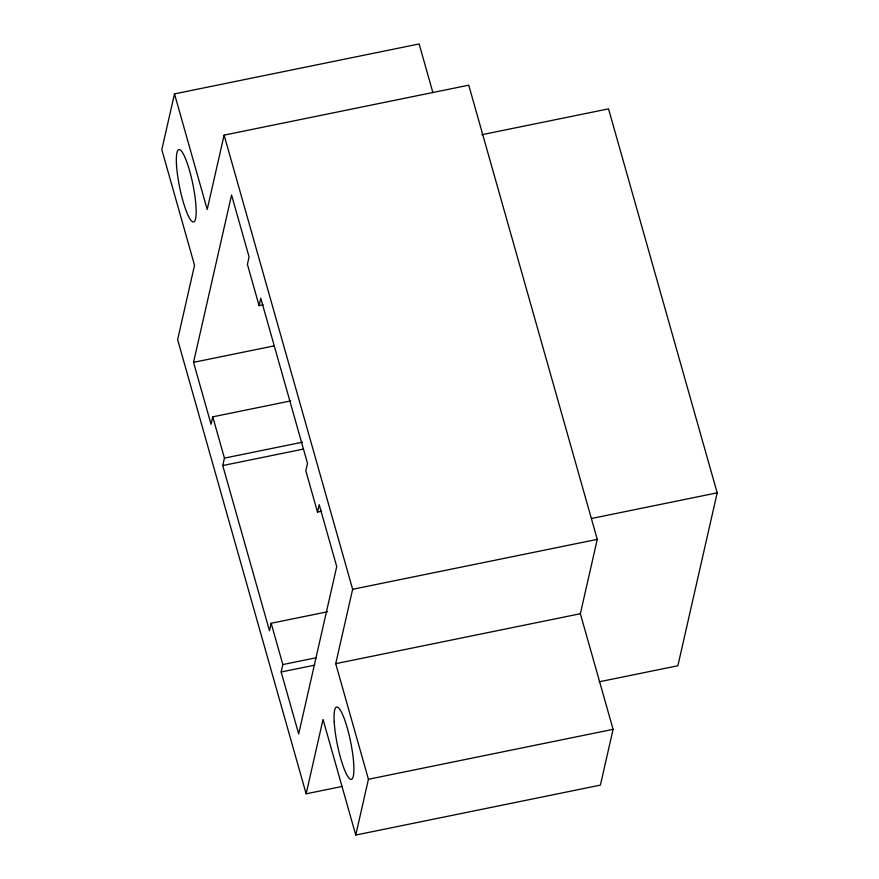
<?xml version="1.0" encoding="UTF-8"?>
<svg xmlns="http://www.w3.org/2000/svg" width="879" height="879" viewBox="0 0 879 879"><rect width="100%" height="100%" fill="white"/><g stroke="black" fill="none" stroke-linecap="round" stroke-linejoin="round"><path stroke-width="1.32" d="M432.886 92.559L419.129 43.95L174.492 93.888L161.813 149.661L194.534 265.271L177.624 339.635L306.145 793.814L342.436 786.397M306.145 793.814L323.043 719.44L355.764 835.05L600.401 785.112L613.081 729.339L580.36 613.729L597.27 539.365L468.749 85.186L224.112 135.124L207.202 209.488L174.492 93.888M290.663 400.923L212.751 416.833L211.059 424.26L193.534 362.335L231.562 195.006L249.087 256.932L247.406 264.37L259.085 305.661L263.118 304.837M327.592 611.751L271.171 623.266L269.479 630.704L222.739 465.551L224.431 458.113L212.751 416.833M259.085 305.661L260.777 298.223L307.507 463.376L305.815 470.814L317.506 512.105L321.538 511.281M317.506 512.105L319.198 504.667L336.723 566.603L298.684 733.932L281.159 671.995L282.851 664.557L271.171 623.266M355.764 835.05L368.433 779.277L335.723 663.667L352.633 589.293L224.112 135.124M481.758 134.729L608.532 108.853L717.187 492.833L677.885 665.744L599.159 681.807M193.534 362.335L274.138 345.876M224.431 458.113L302.354 442.214M222.739 465.551L303.343 449.103M591.754 518.434L717.187 492.833M352.633 589.293L597.27 539.365M282.851 664.557L316.44 657.701M281.159 671.995L314.748 665.139M335.723 663.667L580.36 613.729M368.433 779.277L613.081 729.339M334.207 722A36.951 6.79 78.5 0 0 350.391 779.212A36.951 6.79 78.5 0 0 347.37 728.295A36.951 6.79 78.5 0 0 334.207 722M176.481 164.604A36.951 6.79 78.5 0 0 192.666 221.816A36.951 6.79 78.5 0 0 189.644 170.9A36.951 6.79 78.5 0 0 176.481 164.604"/></g></svg>
